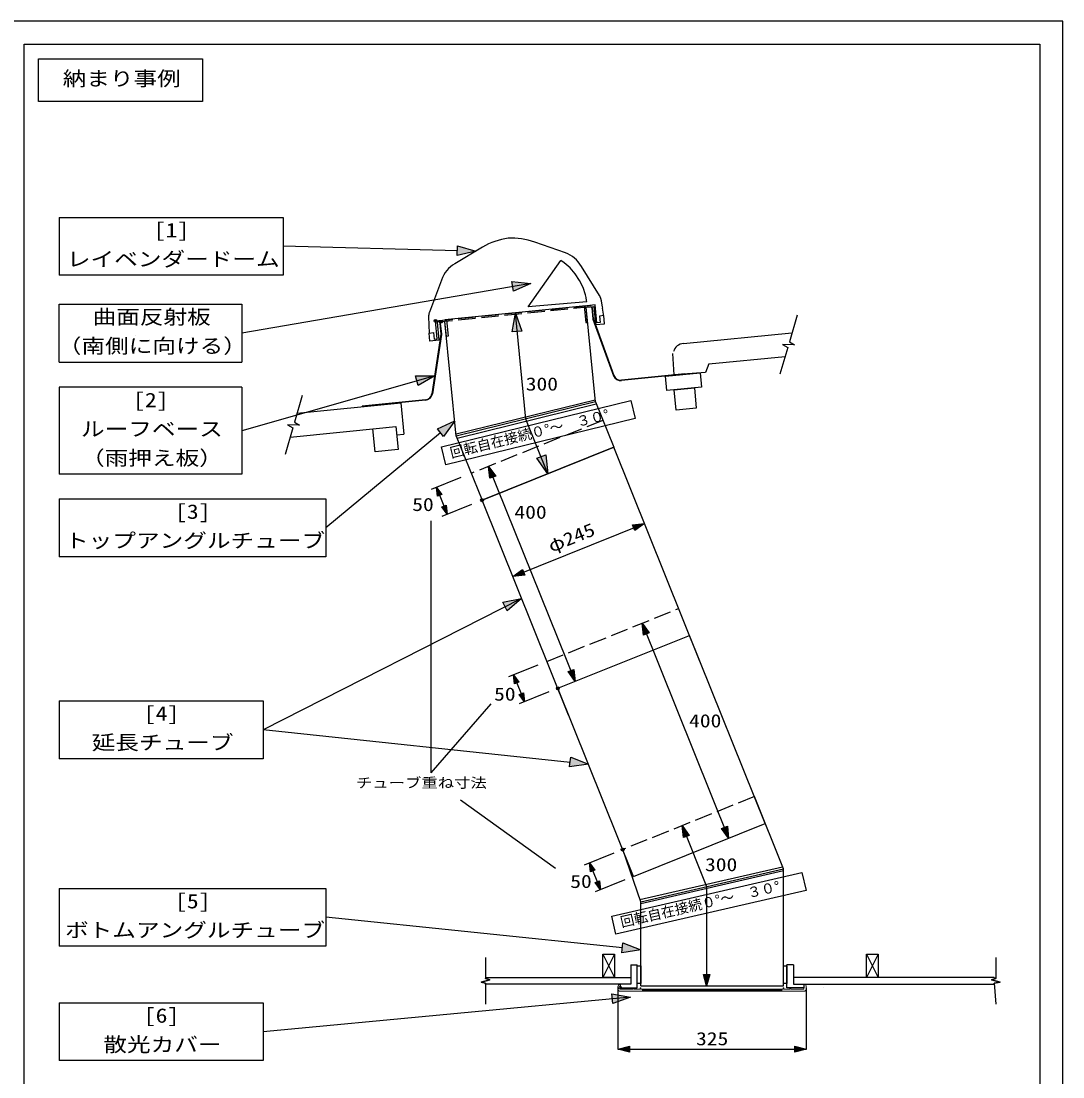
# Model space of a CAD drawing. Units: millimetres at full size, sheet at 1:10; details may follow other scales. Extents: x -2038 to 1962, y -1415 to 1385.
# Drawn here: x 165 to 1962, y -437 to 1385 of the extents above; entities that cross this region are included whole.
import ezdxf
from ezdxf.enums import TextEntityAlignment as Align

# ---------------------------------------------------------------- set-up
doc = ezdxf.new("R2010")
doc.units = ezdxf.units.MM
doc.header["$LTSCALE"] = 10
doc.header["$PDMODE"] = 32
doc.header["$PDSIZE"] = 5
doc.linetypes.add('DASHED3', pattern=[4, 3, -1])
for name, color, linetype in [('8-0', 7, 'Continuous'), ('F-6', 7, 'Continuous'), ('F-7', 7, 'Continuous'), ('F-8', 7, 'Continuous'), ('F-D', 7, 'Continuous'), ('F-E', 7, 'Continuous'), ('F-F', 7, 'Continuous')]:
    doc.layers.add(name, color=color, linetype=linetype)
doc.layers.add('F-C', color=7, linetype='Continuous', lineweight=18)
doc.styles.add('ＭＳ ゴシック', font='')
doc.styles.get('ＭＳ ゴシック').set_extended_font_data('MS Gothic')

msp = doc.modelspace()

# ---------------------------------------------------------------- linework, layer by layer
at = {"layer": '8-0'}
msp.add_lwpolyline([(-2037.5, -1415), (1962.5, -1415), (1962.5, 1385), (-2037.5, 1385)], close=True, dxfattribs=at)
at = {"layer": 'F-6'}
for p, q in [((1307.65, 828.75), (1494.95, 846.86)), ((1351.65, 793.51), (1483.08, 806.22)), ((1351.65, 793.51), (1345.45, 778.69)), ((1276.81, 772.05), (1336.53, 777.83)), ((1279.22, 747.17), (1276.81, 772.05)), ((640.69, 708.44), (819.66, 726.34)), ((819.66, 726.34), (824.91, 672)), ((628.74, 667.05), (794.77, 683.65)), ((813, 670.81), (824.91, 672)), ((1188.79, -225.58), (1168.79, -265.58)), ((1168.79, -225.58), (1188.79, -265.58)), ((1188.79, -225.58), (1168.79, -265.58)), ((1168.79, -225.58), (1188.79, -225.58)), ((1188.79, -225.58), (1188.79, -265.58)), ((1623.66, -225.58), (1643.66, -265.58)), ((1643.66, -225.58), (1623.66, -265.58)), ((1623.66, -225.58), (1643.66, -265.58)), ((1643.66, -225.58), (1623.66, -265.58)), ((965.81, -265.58), (1216.71, -265.58)), ((1188.79, -265.58), (1168.79, -265.58)), ((1216.71, -265.58), (1216.71, -277.58)), ((1216.71, -265.58), (1216.71, -277.58)), ((1216.71, -265.58), (1216.71, -277.58)), ((1843.79, -265.58), (1497.33, -265.58)), ((1497.33, -265.58), (1497.33, -277.58)), ((1215.81, -277.58), (965.81, -277.58)), ((1216.71, -277.58), (965.81, -277.58)), ((1497.33, -277.58), (1843.79, -277.58))]:
    msp.add_line(p, q, dxfattribs=at)
for points in [[(1503.82, 877.25), (1490.41, 831.34), (1499.31, 826.14), (1478.71, 826.94), (1487.61, 821.74), (1474.21, 775.83)], [(1345.45, 778.69), (1291.76, 774.44), (1289.43, 811.18)], [(1336.53, 777.83), (1338.94, 752.94), (1279.22, 747.17)], [(649.36, 738.51), (636.1, 692.55), (645.02, 687.38), (624.41, 688.12), (633.33, 682.94), (620.07, 636.99)], [(965.81, -231.33), (965.81, -267.58), (973.31, -269.58), (958.31, -273.58), (965.81, -275.58), (965.81, -311.83)], [(1168.79, -265.58), (1168.79, -225.58), (1188.79, -265.58)], [(1846.65, -231.33), (1846.65, -267.58), (1839.15, -269.58), (1854.15, -273.58), (1843.79, -275.58), (1846.65, -311.83)], [(965.81, -277.58), (965.81, -275.58), (958.31, -273.58), (973.31, -269.58), (965.81, -267.58), (966.71, -265.58), (1216.71, -265.58)], [(1843.79, -277.58), (1843.79, -275.58), (1854.15, -273.58), (1839.15, -269.58), (1846.65, -267.58), (1842.54, -265.58)]]:
    msp.add_lwpolyline(points, dxfattribs=at)
for points in [[(1291.66, 748.37), (1326.5, 751.74), (1329.87, 716.9), (1295.03, 713.53)], [(771.44, 681.32), (811.24, 685.3), (815.22, 645.5), (775.42, 641.52)], [(1168.79, -225.58), (1188.79, -225.58), (1188.79, -265.58), (1168.79, -265.58)], [(1623.66, -225.58), (1643.66, -225.58), (1643.66, -265.58), (1623.66, -265.58)], [(1623.66, -225.58), (1643.66, -225.58), (1643.66, -265.58), (1623.66, -265.58)]]:
    msp.add_lwpolyline(points, close=True, dxfattribs=at)
msp.add_arc((1309.58, 808.84), 20, 95.52486, 163.72346, dxfattribs=at)
at = {"layer": 'F-7'}
for p, q in [((1139.26, 893.52), (895.58, 869.15)), ((1035.8, 698.07), (1017.56, 880.97)), ((1155.86, 727.59), (1139.52, 890.99)), ((915.65, 668.52), (895.84, 866.61)), ((1155.52, 730.98), (915.31, 671.91)), ((1155.96, 727.62), (915.65, 668.52)), ((916.92, 665.35), (1157.24, 724.44)), ((1155.96, 727.62), (1187.4, 649.49)), ((1178.16, 719.81), (1178.21, 719.81)), ((1073.75, 603.76), (1035.8, 698.07)), ((1174.86, 705.94), (1174.81, 705.94)), ((915.65, 668.52), (960.11, 558.03)), ((960.11, 558.03), (1187.4, 649.49)), ((1187.4, 649.49), (960.11, 558.03)), ((1336.73, 278.41), (1187.4, 649.49)), ((971.41, 616.47), (1120.74, 245.39)), ((923.27, 597.1), (872.25, 576.56)), ((881.28, 580.2), (899.95, 533.82)), ((941.94, 550.71), (890.91, 530.18)), ((1109.44, 186.95), (960.11, 558.03)), ((1013.03, 426.53), (1240.32, 517.99)), ((1236.35, 345.81), (1385.68, -25.27)), ((1090.78, 233.33), (1318.06, 324.8)), ((1448.73, 0.1), (1318.06, 324.8)), ((1056.59, 273.47), (1005.56, 252.94)), ((1014.6, 256.57), (1033.26, 210.19)), ((1075.25, 227.08), (1024.23, 206.55)), ((1221.44, -91.36), (1090.78, 233.33)), ((1480.23, -78.19), (1430.06, 46.49)), ((1221.44, -91.36), (1448.73, 0.1)), ((1305.35, -3.7), (1347.7, -108.93)), ((1187.52, -51.11), (1136.5, -71.65)), ((1203.13, -44.84), (1202.77, -44.98)), ((1233.83, -135.33), (1202.77, -44.98)), ((1145.53, -68.01), (1164.2, -114.4)), ((1232.37, -131.4), (1478.86, -74.78)), ((1233.83, -135.33), (1480.23, -78.19)), ((1480.21, -81.68), (1234.11, -138.75)), ((1206.19, -97.5), (1155.17, -118.03)), ((1347.7, -108.93), (1347.7, -280.37)), ((1519.19, -115.67), (1191.1, -191.03)), ((1233.83, -280.37), (1233.83, -135.33)), ((1191.1, -191.03), (1183.94, -159.84)), ((1216.71, -243.77), (1216.71, -277.58)), ((1216.71, -243.77), (1227.84, -243.77)), ((1227.84, -283.54), (1227.84, -243.77)), ((1497.33, -243.77), (1486.2, -243.77)), ((1486.2, -283.54), (1486.2, -243.77)), ((1497.33, -243.77), (1497.33, -277.58)), ((1194.59, -283.54), (1194.59, -389.45)), ((1216.71, -277.58), (1198.54, -277.58)), ((1198.54, -277.58), (1198.54, -283.54)), ((1198.54, -283.54), (1227.84, -283.54)), ((1515.5, -283.54), (1486.2, -283.54)), ((1497.33, -277.58), (1515.5, -277.58)), ((1515.5, -277.58), (1515.5, -283.54)), ((1519.59, -283.54), (1519.59, -389.52)), ((1548.57, -283.52), (1548.55, -283.52)), ((1194.31, -389.45), (1519.87, -389.45))]:
    msp.add_line(p, q, dxfattribs=at)
at = {"layer": 'F-7', "linetype": 'DASHED3'}
for p, q in [((1168.73, 695.88), (941.45, 604.41)), ((1072.11, 279.72), (1299.4, 371.18)), ((1430.06, 46.49), (1202.77, -44.98))]:
    msp.add_line(p, q, dxfattribs=at)
at = {"layer": 'F-7'}
for points in [[(1017.56, 880.97), (1028.8, 850.09), (1011.85, 848.6)], [(889.82, 649.91), (1216.71, 730.3), (1224.35, 699.23), (897.46, 618.84)], [(1073.75, 603.76), (1054.43, 630.35), (1070.32, 636.45)], [(971.41, 616.47), (983.58, 599.72), (973.57, 595.88)], [(881.28, 580.2), (890.41, 567.63), (882.9, 564.75)], [(899.95, 533.82), (890.81, 546.38), (898.32, 549.27)], [(1240.32, 517.99), (1223.57, 505.82), (1219.73, 515.83)], [(1013.03, 426.53), (1029.78, 438.7), (1033.62, 428.69)], [(1236.35, 345.81), (1248.52, 329.06), (1238.52, 325.22)], [(1014.6, 256.57), (1023.73, 244), (1016.22, 241.12)], [(1120.74, 245.39), (1108.57, 262.14), (1118.57, 265.98)], [(1033.26, 210.19), (1024.13, 222.76), (1031.64, 225.64)], [(1305.35, -3.7), (1317.52, -20.45), (1307.52, -24.29)], [(1385.68, -25.27), (1373.51, -8.52), (1383.52, -4.68)], [(1145.53, -68.01), (1154.67, -80.58), (1147.16, -83.46)], [(1164.2, -114.4), (1155.07, -101.83), (1162.58, -98.95)], [(1227.84, -245.93), (1233.83, -245.93), (1233.83, -276.05), (1227.84, -276.05)], [(1480.21, -245.93), (1486.2, -245.93), (1486.2, -276.05), (1480.21, -276.05)], [(1347.7, -280.37), (1342.34, -260.37), (1353.06, -260.37)], [(1194.31, -389.45), (1214.31, -384.09), (1214.31, -394.81)], [(1519.87, -389.45), (1499.87, -394.81), (1499.87, -384.09)]]:
    msp.add_lwpolyline(points, close=True, dxfattribs=at)
for points in [[(1183.94, -159.84), (1512.03, -84.48), (1519.19, -115.67)], [(1233.83, -280.37), (1480.21, -280.37), (1480.21, -78.2)]]:
    msp.add_lwpolyline(points, dxfattribs=at)
for p in [(960.11, 558.03), (1090.78, 233.33), (1202.77, -44.98)]:
    msp.add_point(p, dxfattribs=at)
for points in [[(1017.56, 880.97), (1028.8, 850.09), (1011.85, 848.6)], [(1073.75, 603.76), (1054.43, 630.35), (1070.32, 636.45)], [(971.41, 616.47), (983.58, 599.72), (973.57, 595.88)], [(881.28, 580.2), (890.41, 567.63), (882.9, 564.75)], [(899.95, 533.82), (890.81, 546.38), (898.32, 549.27)], [(1240.32, 517.99), (1223.57, 505.82), (1219.73, 515.83)], [(1013.03, 426.53), (1029.78, 438.7), (1033.62, 428.69)], [(1236.35, 345.81), (1248.52, 329.06), (1238.52, 325.22)], [(1014.6, 256.57), (1023.73, 244), (1016.22, 241.12)], [(1120.74, 245.39), (1108.57, 262.14), (1118.57, 265.98)], [(1033.26, 210.19), (1024.13, 222.76), (1031.64, 225.64)], [(1305.35, -3.7), (1317.52, -20.45), (1307.52, -24.29)], [(1385.68, -25.27), (1373.51, -8.52), (1383.52, -4.68)], [(1145.53, -68.01), (1154.67, -80.58), (1147.16, -83.46)], [(1164.2, -114.4), (1155.07, -101.83), (1162.58, -98.95)], [(1347.7, -280.37), (1342.34, -260.37), (1353.06, -260.37)], [(1194.31, -389.45), (1214.31, -384.09), (1214.31, -394.81)], [(1519.87, -389.45), (1499.87, -394.81), (1499.87, -384.09)]]:
    msp.add_solid(points, dxfattribs=at)
at = {"layer": 'F-8'}
for p, q in [((169.65, 1345), (1922.5, 1345)), ((169.65, -535.53), (169.65, 1345)), ((1922.5, 1345), (1922.5, -535.53)), ((230.35, 1046.28), (230.35, 946.28)), ((917.39, 988.59), (616.74, 996.28)), ((1044.35, 932.25), (545.35, 846.44)), ((230.35, 796.44), (230.35, 896.44)), ((230.35, 896.44), (545.35, 896.44)), ((545.35, 896.44), (545.35, 796.44)), ((230.35, 796.44), (545.35, 796.44)), ((878.28, 772.47), (545.35, 678.03)), ((545.35, 753.03), (230.35, 753.03)), ((230.35, 753.03), (230.35, 603.03)), ((545.35, 753.03), (545.35, 603.03)), ((888.55, 674.61), (690.23, 510.44)), ((545.35, 603.03), (230.35, 603.03)), ((230.35, 560.44), (230.35, 460.44)), ((871.75, 522.41), (871.75, 87.51)), ((690.23, 460.44), (230.35, 460.44)), ((1028.34, 388.47), (582.35, 161.9)), ((230.35, 211.9), (582.35, 211.9)), ((230.35, 211.9), (230.35, 111.9)), ((582.35, 211.9), (582.35, 111.9)), ((975.17, 206.85), (871.75, 87.51)), ((1111.97, 105.56), (582.35, 161.9)), ((582.35, 111.9), (230.35, 111.9)), ((1113.07, 114.51), (1143.55, 102.2)), ((1143.55, 102.2), (1111, 97.62)), ((1086.75, -77.49), (923.13, 40.32)), ((230.35, -111.92), (230.35, -211.92)), ((230.35, -111.92), (690.23, -111.92)), ((690.23, -111.92), (690.23, -211.92)), ((1202.24, -214.58), (690.23, -161.92)), ((690.23, -211.92), (230.35, -211.92)), ((230.35, -309.34), (582.35, -309.34)), ((230.35, -309.34), (230.35, -409.34)), ((1216.51, -299.53), (582.35, -359.34)), ((582.35, -309.34), (582.35, -409.34)), ((582.35, -409.34), (230.35, -409.34))]:
    msp.add_line(p, q, dxfattribs=at)
for points in [[(194.65, 1320), (477.65, 1320), (477.65, 1246), (194.65, 1246)], [(949.14, 987.78), (917.11, 980.38), (917.7, 997.39)], [(1044.35, 932.25), (1014.32, 918.88), (1011.66, 935.68)], [(368.17, 862.69), (368.17, 862.69), (368.17, 862.69), (368.17, 862.69), (368.17, 862.69), (368.17, 862.69), (368.17, 862.69), (368.17, 862.69)], [(361.93, 841.88), (361.93, 841.88), (361.93, 841.88), (361.93, 841.88), (361.93, 841.88), (361.93, 841.88), (361.93, 841.88), (361.93, 841.88)], [(878.28, 772.47), (849.82, 756.03), (845.41, 772.47)], [(913.01, 694.85), (893.69, 668.26), (882.98, 681.48)], [(1028.34, 388.47), (1003.54, 366.91), (996.08, 382.2)], [(1233.83, -217.83), (1201.36, -222.97), (1203.14, -206.05)], [(1216.51, -299.53), (1185.63, -310.77), (1184.14, -293.82)]]:
    msp.add_lwpolyline(points, close=True, dxfattribs=at)
for points in [[(230.35, 1046.28), (616.74, 1046.28), (616.74, 946.28), (230.35, 946.28)], [(230.35, 560.44), (690.23, 560.44), (690.23, 460.44)], [(1111, 97.62), (1111.68, 103.18), (1113.07, 114.51)]]:
    msp.add_lwpolyline(points, dxfattribs=at)
for points in [[(949.14, 987.78), (917.11, 980.38), (917.7, 997.39)], [(1044.35, 932.25), (1014.32, 918.88), (1011.66, 935.68)], [(878.28, 772.47), (849.82, 756.03), (845.41, 772.47)], [(913.01, 694.85), (893.69, 668.26), (882.98, 681.48)], [(1028.34, 388.47), (1003.54, 366.91), (996.08, 382.2)], [(1143.55, 102.2), (1111, 97.62), (1113.07, 114.51)], [(1233.83, -217.83), (1201.36, -222.97), (1203.14, -206.05)], [(1216.51, -299.53), (1185.63, -310.77), (1184.14, -293.82)]]:
    msp.add_solid(points, dxfattribs=at)
at = {"layer": 'F-C'}
for p, q in [((1194.52, -281.71), (1194.52, -285.33)), ((1197.86, -277.58), (1197.64, -277.58)), ((1198.54, -280.12), (1198.35, -278.04)), ((1198.54, -285.44), (1198.54, -280.12)), ((1198.84, -289.65), (1239.01, -289.65)), ((1221.13, -285.84), (1198.94, -285.84)), ((1232.86, -285.84), (1222.63, -285.84)), ((1232.88, -283.55), (1232.86, -285.84)), ((1234.25, -283.55), (1232.88, -283.55)), ((1234.27, -285.84), (1234.25, -283.55)), ((1236.84, -285.84), (1234.27, -285.84)), ((1236.88, -288.13), (1236.84, -285.84)), ((1236.84, -285.84), (1477.2, -285.84)), ((1241.33, -288.38), (1237.14, -288.38)), ((1237.48, -287.82), (1237.48, -288.38)), ((1237.48, -287.82), (1476.56, -287.82)), ((1237.48, -288.38), (1476.56, -288.38)), ((1241.33, -288.64), (1241.33, -288.38)), ((1241.33, -288.64), (1472.71, -288.64)), ((1472.71, -288.38), (1472.71, -288.64)), ((1476.9, -288.38), (1472.71, -288.38)), ((1476.56, -288.38), (1476.56, -287.82)), ((1477.2, -285.84), (1477.16, -288.13)), ((1479.77, -285.84), (1477.2, -285.84)), ((1479.79, -283.55), (1479.77, -285.84)), ((1481.16, -283.55), (1479.79, -283.55)), ((1481.18, -285.84), (1481.16, -283.55)), ((1491.41, -285.84), (1481.18, -285.84)), ((1491.45, -283.54), (1492.87, -283.54)), ((1492.87, -283.54), (1492.91, -285.84)), ((1515.1, -285.84), (1492.91, -285.84)), ((1515.69, -278.04), (1515.5, -280.12)), ((1515.5, -280.12), (1515.5, -285.44)), ((1516.4, -277.58), (1516.18, -277.58)), ((1519.52, -285.33), (1519.52, -281.71))]:
    msp.add_line(p, q, dxfattribs=at)
at = {"layer": 'F-C', "color": 8}
for p, q in [((1236.88, -288.13), (1237.48, -288.13)), ((1476.56, -288.13), (1477.16, -288.13))]:
    msp.add_line(p, q, dxfattribs=at)
at = {"layer": 'F-C'}
for points in [[(1221.13, -285.84), (1221.17, -283.54), (1222.59, -283.54), (1222.63, -285.84)], [(1239.01, -289.65), (1475.04, -289.65), (1515.2, -289.65)], [(1491.41, -285.84), (1491.45, -283.54), (1491.42, -283.54)]]:
    msp.add_lwpolyline(points, dxfattribs=at)
for centre, radius, start, end in [((1198.84, -281.71), 4.32, 108.29152, 180), ((1198.84, -285.33), 4.32, 180, 270), ((1197.64, -278.09), 0.508, 90, 108.29152), ((1197.86, -278.08), 0.5, 5, 90), ((1198.94, -285.44), 0.4, 180, 270), ((1237.14, -288.13), 0.254, 181, 270), ((1239.01, -286.48), 3.18, 270, 317.15636), ((1475.04, -286.48), 3.18, 222.84364, 270), ((1476.9, -288.13), 0.254, 270, 359), ((1515.1, -285.44), 0.4, 270, 0), ((1515.2, -285.33), 4.32, 270, 0), ((1516.18, -278.08), 0.5, 90, 175), ((1516.4, -278.09), 0.508, 71.70848, 90), ((1515.2, -281.71), 4.32, 0, 71.70848)]:
    msp.add_arc(centre, radius, start, end, dxfattribs=at)
msp.add_point((1198.54, -283.54), dxfattribs=at)
at = {"layer": 'F-D'}
for p, q in [((1155.1, 895.1), (1136.03, 893.2)), ((1136.03, 893.2), (1138.88, 864.71)), ((1158.22, 863.96), (1155.1, 895.1)), ((1139.52, 890.99), (1152.87, 892.33)), ((1142.11, 865.04), (1139.52, 890.99)), ((1152.87, 892.33), (1155.98, 861.18)), ((1170.06, 876.66), (1162.58, 875.91)), ((1162.58, 875.91), (1163.73, 864.51)), ((1171.46, 862.73), (1170.06, 876.66)), ((1138.88, 864.71), (1142.11, 865.04)), ((1155.98, 861.18), (1171.46, 862.73)), ((1163.73, 864.51), (1158.22, 863.96)), ((901.67, 840.99), (898.43, 840.67))]:
    msp.add_line(p, q, dxfattribs=at)
for points in [[(882.49, 865.29), (885.6, 834.15), (870.12, 832.6), (868.73, 846.53), (876.21, 847.28), (877.35, 835.87), (882.86, 836.42), (879.75, 867.57), (898.82, 869.48), (901.67, 840.99)], [(898.43, 840.67), (895.84, 866.62), (882.49, 865.29)]]:
    msp.add_lwpolyline(points, dxfattribs=at)
for p in [(879.75, 867.57), (889.16, 865.96), (889.16, 865.95)]:
    msp.add_point(p, dxfattribs=at)
at = {"layer": 'F-E'}
for p, q in [((976.79, 1002.75), (971.41, 1000.39)), ((1103.81, 984.89), (1051.15, 1003.56)), ((960.93, 994.77), (912.86, 966.27)), ((966.13, 997.72), (960.93, 994.77)), ((971.41, 1000.39), (966.13, 997.72)), ((1039.69, 891.81), (1095.81, 972.09)), ((1101.96, 967.9), (1095.81, 972.09)), ((1112.04, 958.93), (1101.96, 967.9)), ((899.14, 954.49), (896.41, 950.82)), ((1120.89, 948.75), (1112.04, 958.93)), ((1128.36, 937.52), (1120.89, 948.75)), ((1162.76, 911.53), (1131.81, 961.66)), ((889.88, 938.07), (869.2, 882.91)), ((1134.34, 925.42), (1128.36, 937.52)), ((1138.71, 912.66), (1134.34, 925.42)), ((1139.68, 907.82), (1138.71, 912.66)), ((1140.86, 900.52), (1039.69, 891.81)), ((1140.51, 902.96), (1139.68, 907.82)), ((1140.86, 900.52), (1140.51, 902.96)), ((1163.85, 909.45), (1163.51, 910.16)), ((1166.01, 902.35), (1165.93, 902.84)), ((1166.09, 901.85), (1166.01, 902.35)), ((1167.72, 891.66), (1166.09, 901.85)), ((867.95, 877.55), (867.86, 876.76)), ((868.06, 878.34), (867.95, 877.55)), ((868.19, 879.12), (868.06, 878.34)), ((868.34, 879.89), (868.19, 879.12)), ((868.52, 880.65), (868.34, 879.89)), ((868.72, 881.41), (868.52, 880.65)), ((1167.94, 891.68), (1167.72, 891.66)), ((1168.31, 889.41), (1167.94, 891.68)), ((1168.08, 889.38), (1168.31, 889.41)), ((1170.24, 875.93), (1168.08, 889.38)), ((867.8, 872.77), (868.17, 862.45)), ((868.17, 862.45), (867.94, 862.43)), ((867.94, 862.43), (868.02, 860.13)), ((868.02, 860.13), (868.25, 860.15)), ((868.25, 860.15), (868.73, 846.53))]:
    msp.add_line(p, q, dxfattribs=at)
at = {"layer": 'F-E', "linetype": 'DASHED3'}
msp.add_line((879.75, 867.57), (1155.1, 895.1), dxfattribs=at)
at = {"layer": 'F-E'}
for points in [[(1004.97, 1010.07), (999.16, 1009.21), (993.44, 1008.04), (987.8, 1006.57), (982.25, 1004.81), (976.79, 1002.75)], [(1051.15, 1003.56), (1045.47, 1005.46), (1039.77, 1007.05), (1034.04, 1008.33), (1028.28, 1009.3), (1022.5, 1009.96), (1016.68, 1010.31), (1010.84, 1010.34), (1004.97, 1010.07)], [(1119.55, 975.98), (1115.94, 978.72), (1112.12, 981.11), (1108.07, 983.17), (1103.81, 984.89)], [(912.86, 966.27), (909.01, 963.76), (905.44, 960.96), (902.15, 957.87), (899.14, 954.49)], [(1131.81, 961.66), (1129.07, 965.75), (1126.11, 969.5), (1122.94, 972.91), (1119.55, 975.98)], [(896.41, 950.82), (893.95, 946.86), (891.78, 942.61), (889.88, 938.07)], [(1163.51, 910.16), (1163.14, 910.85), (1162.76, 911.53)], [(1165.25, 905.76), (1165.02, 906.52), (1164.76, 907.27), (1164.48, 908.01), (1164.18, 908.74), (1163.85, 909.45)], [(1165.93, 902.84), (1165.84, 903.34), (1165.74, 903.82), (1165.63, 904.31), (1165.52, 904.8), (1165.39, 905.28), (1165.25, 905.76)], [(867.86, 876.76), (867.82, 876.26), (867.79, 875.77), (867.77, 875.27), (867.75, 874.77), (867.75, 874.27), (867.76, 873.77), (867.77, 873.27), (867.8, 872.77)], [(869.2, 882.91), (868.95, 882.16), (868.72, 881.41)]]:
    msp.add_lwpolyline(points, dxfattribs=at)
msp.add_point((879.75, 867.57), dxfattribs=at)
at = {"layer": 'F-F', "linetype": 'DASHED3'}
msp.add_line((1147.87, 891.81), (889.16, 865.95), dxfattribs=at)
at = {"layer": 'F-F'}
for p, q in [((1147.94, 891.11), (1147.87, 891.81)), ((1149.49, 890), (1151.4, 870.94)), ((1150.2, 890.08), (1152.11, 871.01)), ((887.22, 863.78), (889.13, 844.71)), ((887.93, 863.85), (889.83, 844.78)), ((889.23, 865.24), (889.16, 865.95)), ((1151.5, 870.48), (1186.97, 772.97)), ((1152.16, 870.72), (1187.64, 773.21)), ((889.13, 844.42), (873.66, 741.82)), ((889.83, 844.31), (874.36, 741.71)), ((1310.19, 776.1), (1200.73, 765.16)), ((1310.26, 775.39), (1200.8, 764.45)), ((1310.19, 776.1), (1310.26, 775.39)), ((862.42, 731.33), (752.97, 720.38)), ((862.49, 730.62), (753.04, 719.68)), ((752.97, 720.38), (753.04, 719.68))]:
    msp.add_line(p, q, dxfattribs=at)
for centre, radius, start, end in [((1148.08, 889.68), 2.14, 10.55727, 95.71), ((1148.08, 889.68), 1.43, 10.55727, 95.71), ((889.37, 863.81), 2.14, 95.71, 180.86273), ((889.37, 863.81), 1.43, 95.71, 180.86273), ((1153.62, 871.16), 2.23, 185.71, 196.78484), ((1153.62, 871.16), 1.52, 185.71, 196.78484), ((887.61, 844.56), 1.52, 354.63516, 5.71), ((887.61, 844.56), 2.23, 354.63516, 5.71), ((1199.47, 777.77), 13.39, 201.08748, 275.71), ((1199.47, 777.77), 12.68, 201.08748, 275.71), ((861.16, 743.95), 12.68, 275.71, 350.33252), ((861.16, 743.95), 13.39, 275.71, 350.33252)]:
    msp.add_arc(centre, radius, start, end, dxfattribs=at)
msp.add_point((889.16, 865.95), dxfattribs=at)

# ---------------------------------------------------------------- texts
at = {"layer": 'F-7', "style": 'ＭＳ ゴシック', "width": 1.2}
for s, p in [('300', (1035.47, 740.47)), ('50', (839.55, 532.58)), ('400', (1015.93, 519.23)), ('50', (980.83, 205.25)), ('400', (1317.38, 159.14)), ('300', (1344.89, -89.11)), ('50', (1112.26, -118.08)), ('325', (1329.34, -389.6))]:
    msp.add_text(s, height=22.73, dxfattribs=at).set_placement(p, align=Align.BOTTOM_LEFT)
at = {"layer": 'F-7', "style": 'ＭＳ ゴシック'}
for rotation, p in [(13.816, (908.46, 625.66)), (12.936, (1202.21, -184.37))]:
    msp.add_text('回転自在接続０°～\u3000３０°', height=17.6, rotation=rotation, dxfattribs=at).set_placement(p, align=Align.BOTTOM_LEFT)
at = {"layer": 'F-7', "style": 'ＭＳ ゴシック', "width": 1.2}
msp.add_text('φ245', height=22.73, rotation=21.921, dxfattribs=at).set_placement((1082.17, 461), align=Align.BOTTOM_LEFT)
at = {"layer": 'F-8', "style": 'ＭＳ ゴシック', "width": 1.2}
for s, height, p in [('納まり事例', 24.89, (236.28, 1266.02)), ('[1]', 24.93, (393.55, 1004.28)), ('レイベンダードーム', 24.93, (243.55, 954.28)), ('曲面反射板', 24.93, (287.85, 854.44)), ('（南側に向ける）', 24.93, (227.85, 804.44)), ('[2]', 24.93, (357.85, 711.03)), ('ルーフベース', 24.93, (267.85, 661.03)), ('（雨押え板）', 24.93, (267.85, 611.03)), ('[3]', 24.93, (430.29, 518.44)), ('トップアングルチューブ', 24.93, (240.29, 468.44)), ('[4]', 24.93, (376.35, 169.9)), ('延長チューブ', 24.93, (286.35, 119.9)), ('チューブ重ね寸法', 17.23, (742.57, 56.5)), ('[5]', 24.93, (430.29, -153.92)), ('ボトムアングルチューブ', 24.93, (240.29, -203.92)), ('[6]', 24.93, (376.35, -351.34)), ('散光カバー', 24.93, (306.35, -401.34))]:
    msp.add_text(s, height=height, dxfattribs=at).set_placement(p, align=Align.BOTTOM_LEFT)

doc.saveas('drawing.dxf')
